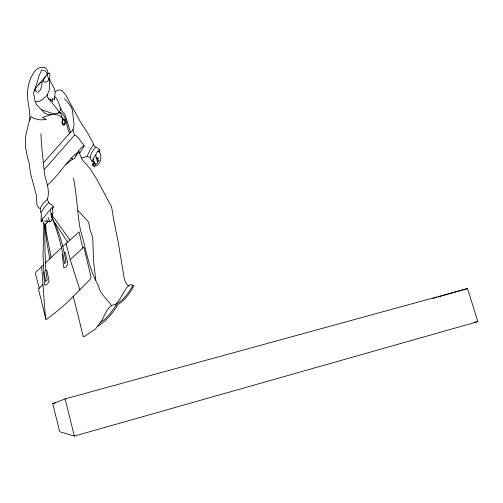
<?xml version="1.0" encoding="UTF-8"?>
<svg xmlns="http://www.w3.org/2000/svg" width="503" height="503" viewBox="0 0 503 503"><rect width="100%" height="100%" fill="white"/><g stroke="black" fill="none" stroke-linecap="round" stroke-linejoin="round"><path stroke-width="0.75" d="M49.457 78.279C50.199 82.19 52.953 85.145 54.261 88.83C56.204 92.319 54.205 96.111 54.544 99.688L52.658 98.305L52.645 101.493L50.231 98.94L50.614 100.355C46.471 98.519 47.112 94.187 48.873 91.043A17.951 9.142 -65.9 0 0 49.684 87.195L49.395 80.43L47.722 76.494L46.886 73.054L45.176 70.854L41.655 70.024L39.033 75.727L36.876 83.624L33.556 92.929L35.16 101.461L36.348 104.209L44.346 112.898L47.678 114.483L51.501 114.609L60.819 112.615C67.327 116.859 66.025 126.951 69.647 133.188L43.497 162.79M51.381 216.303C58.945 230.5 63.63 246.332 65.843 262.277L64.516 263.61C62.064 247.363 57.719 231.481 51.381 216.303L50.552 210.285M43.855 223.772L43.044 254.267L43.623 269.199L45.603 281.523L47.225 280.089L45.792 270.344L45.006 251.469L44.71 224.363L43.541 223.231L42.051 219.075C46.502 215.674 48.477 209.738 53.387 206.827L51.476 204.526L49.445 203.696L47.251 199.421C50.338 191.083 46.307 182.312 44.56 174.12C43.308 160.614 41.34 147.234 40.95 133.666M95.985 155.043C95.004 158.08 99.808 162.23 95.985 164.362L94.514 163.022L93.118 159.017L97.764 151.258L99.776 149.674L99.544 152.063C102.455 156.967 100.512 165.739 94.526 166.336L95.583 164.217M93.973 161.432L93.137 161.878L92.231 161.67L93.118 159.017M60.825 108.711L60.36 110.861L57.883 113.125M94.514 163.022L93.231 163.613L92.684 164.714L93.124 166.336L94.558 165.921M29.683 120.066C30.752 109.17 25.615 98.148 28.193 87.107C28.784 82.027 30.846 77.185 33.644 72.935C37.172 66.616 47.244 63.831 48.062 73.583M52.205 218.554L51.463 220.698L50.57 221.634L49.426 221.163L48.081 221.295L46.546 223.401L44.71 224.363L46.685 241.113L49.753 258.85M52.733 216.548L52.343 213.435L52.035 213.19L51.143 214.089M92.231 161.67C87.704 157.232 92.59 151.145 95.438 147.297L97.054 147.593L99.776 149.674M62.825 254.185L62.341 255.763L63.787 267.646C65.962 267.923 67.251 265.439 67.83 263.691L65.289 252.5L64.145 252.487M66.082 164.286L72.683 159.093L74.023 158.659L75.343 157.294L76.708 153.333L81.423 147.561L84.265 145.738L78.487 138.13L75.657 135.269L74.369 135.527L70.15 140.004L46.421 167.134L44.189 169.046M44.031 271.752L43.629 272.815L44.805 285.082L45.528 285.182L47.515 283.912L49.049 281.177L46.911 270.274L45.779 270.023M81.605 158.068L87.019 156.42L90.414 149.133L93.602 144.619L93.149 143.085L87.623 133.012L79.725 120.77L65.547 94.621L62.102 90.716L60.731 89.993L57.763 90.219L55.141 91.842M69.647 133.188C76.89 128.535 72.797 119.437 72.759 112.584C72.658 106.73 67.723 102.832 64.441 98.588M52.601 213.989L53.054 212.599L52.268 207.494M42.592 220.685L41.108 221.666L41.265 214.297L40.152 208.387L42.837 203.684L47.251 199.421M97.538 162.192L98.066 161.073L97.834 159.187L98.475 157.81M41.152 220.848L42.051 219.075M41.089 212.392L44.874 206.689L48.678 202.753M41.749 82.542L43.365 80.612C43.855 77.682 50.627 67.987 49.872 76.475C50.143 79.487 45.283 84.95 43.365 80.612M79.6 153.503L84.265 145.738M47.546 94.363L46.408 95.935A13.776 7.042 -65.7 0 1 44.39 97.896C41.78 99.946 38.769 102.687 35.16 101.461M52.507 209.091L53.387 206.827M100.034 322.964C104.926 316.978 106.504 305.12 115.514 304.441L116.155 305.409L109.874 313.935L105.297 318.808L100.034 322.964L95.608 328.893L85.862 335.526L83.573 336.935L83.202 336.608C79.845 323.316 76.972 309.829 73.161 296.607M93.011 165.324L94.803 163.4M47.313 185.161C57.895 176.081 65.12 163.771 75.224 154.245L76.708 153.333M76.142 155.666L78.927 151.711M38.662 84.341C44.465 77.556 41.56 90.798 38.354 91.835A4.496 2.282 -65.8 0 1 36.952 92.112L35.631 90.584L35.443 88.365L45.591 76.399M133.018 285.515C128.479 292.872 123.524 300.436 115.514 304.441L119.563 299.562L126.731 287.477L130.761 284.509L133.622 285.654C130.151 293.456 124.404 300.951 116.759 305.239L116.155 305.409M79.927 289.898L70.162 259.567L83.894 247.036L91.093 277.442L90.377 279.121L67.132 302.586L56.179 311.923L46.018 319.757L38.467 289.055L42.962 284.61M34.034 90.93L35.355 89.66M43.453 264.899L35.694 272.356L35.474 273.695L39.247 288.282M45.484 262.95L61.454 247.614M62.869 246.344L79.09 231.914L82.687 247.96M97.494 326.403C105.693 321.549 111.861 314.155 116.979 306.258L116.759 305.239M98.066 161.073L99.11 160.639M52.746 403.607L65.101 398.904L467.526 288.546L477.85 321.624L74.356 436.076L59.687 431.706L52.746 403.607L55.77 402.777M51.501 114.609L42.466 117.438L46.37 119.62L40.089 119.852L33.921 118.563L31.073 116.589L28.331 124.115L25.684 136.275L25.307 146.323L27.671 158.275L29.067 162.482L30.501 173.34L36.304 195.057L36.889 204.903L38.63 207.783L40.152 208.387M94.281 162.456L92.98 163.205L92.785 164.248M432.951 298.442L436.711 297.367M438.214 296.94L467.526 288.546M474.021 322.423L477.85 321.624M47.175 222.024L44.409 220.754M128.938 285.522L127.875 285.522L127.228 284.937L125.159 281.34L124.14 277.845L118.148 241.685L113.722 220L111.641 207.098L96.947 179.483L89.886 168.379L82.92 160.501L80.65 156.295L78.688 151.07M48.081 221.295L47.295 220.987L46.565 219.704M72.683 159.093L71.118 157.986M90.226 157.332L87.019 156.42M41.567 109.786L59.027 115.608L61.077 116.929L62.925 119.236C61.674 120.927 61.429 124.448 63.642 125.392C66.031 124.524 66.138 119.783 63.787 118.815L62.925 119.236L60.486 113.301L48.382 98.267M97.764 151.258L99.544 152.063M54.689 96.545C60.096 101.015 58.97 109.447 64.409 113.716C67.207 119.595 68.112 126.184 70.571 132.214M78.022 210.644L88.553 222.037L90.345 231.066L92.709 237.108L93.558 261.371L95.79 280.083M111.44 305.642C107.309 298.738 99.757 294.205 98.575 285.641C88.503 268.797 86.208 248.884 80.493 230.38C77.135 213.159 77.028 195.441 73.451 178.2M51.413 214.951L55.116 219.421L69.936 240.013M93.602 144.619L95.438 147.297M55.022 222.892L67.591 242.113M49.426 221.163L48.326 217.623M96.771 157.294L97.834 159.187M74.369 135.527L73.08 129.655M66.119 243.433L70.162 259.567M65.101 398.904L74.356 436.076M51.13 257.53L46.213 232.342L45.685 224.087M41.604 266.678L45.559 318.908M62.617 121.047L62.724 123.153L63.881 124.574C65.478 123.725 65.195 120.318 63.548 119.626L62.617 121.047"/></g></svg>
